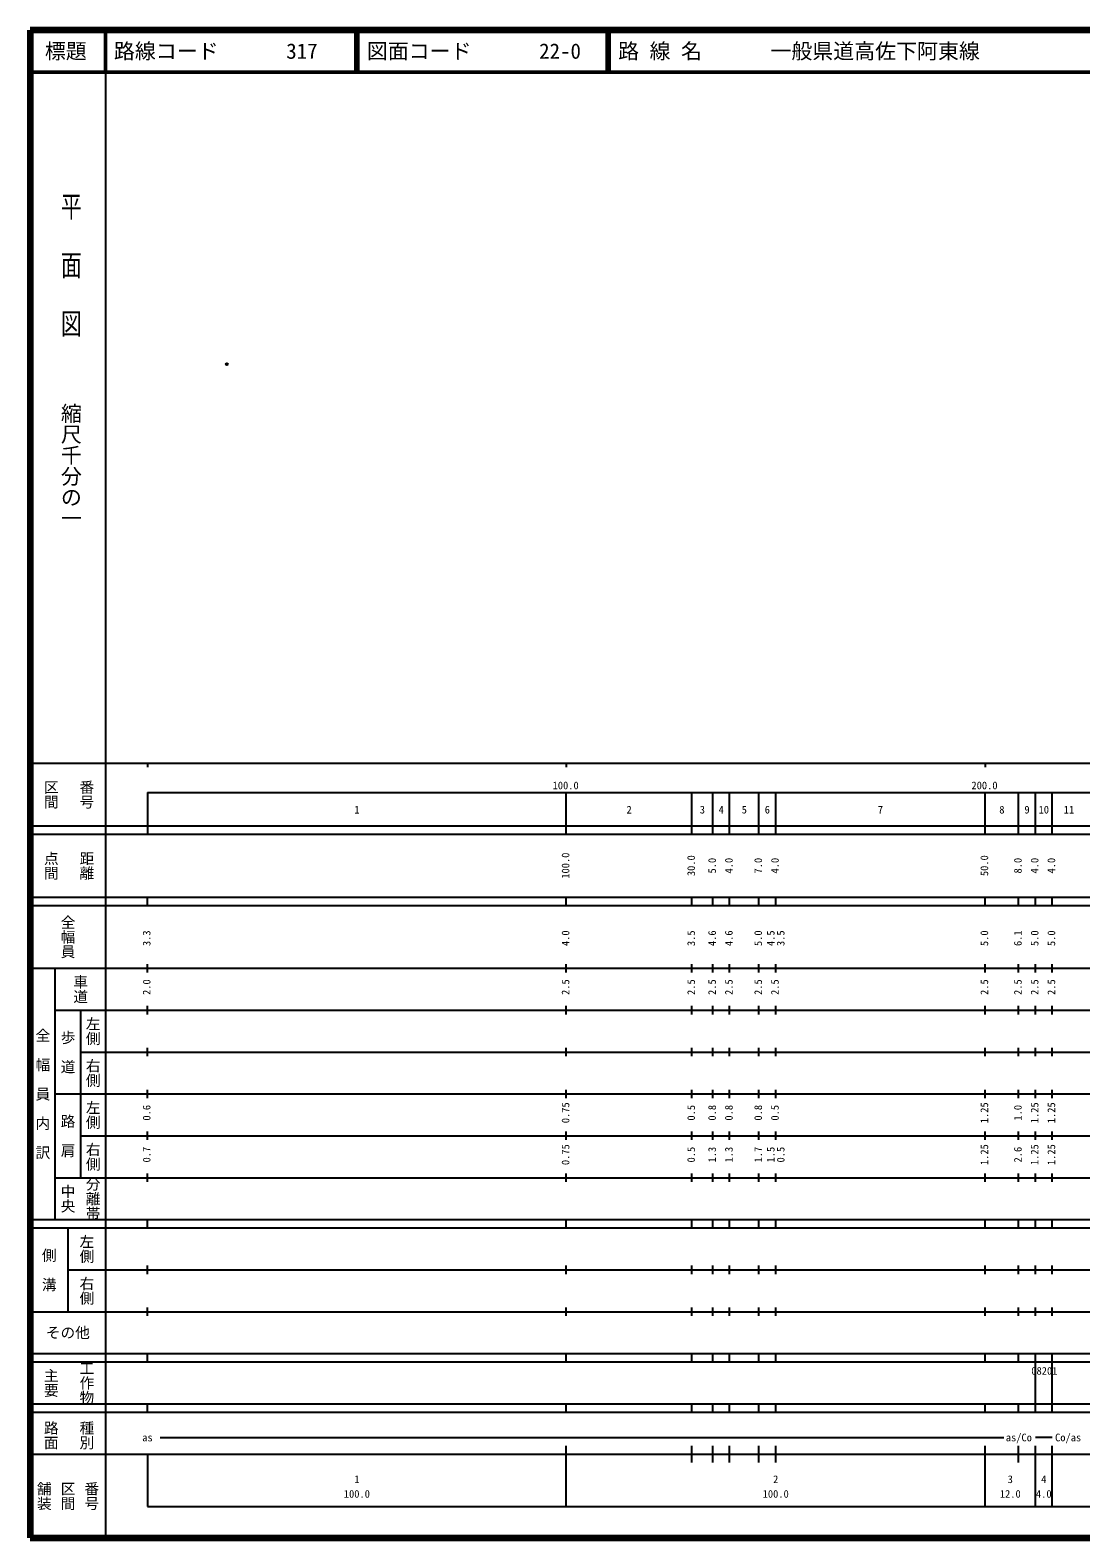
# Model space of a CAD drawing. Units: millimetres on the paper. Extents: x 40 to 680, y 20 to 380.
# Drawn here: x 40 to 290.8, y 20 to 380 of the extents above; entities that cross this region are included whole.
import ezdxf
from ezdxf.enums import TextEntityAlignment as Align

# ---------------------------------------------------------------- set-up
doc = ezdxf.new("R2010")
doc.units = ezdxf.units.MM
doc.header["$PDMODE"] = 32
doc.header["$PDSIZE"] = 0.5
doc.layers.add('M-OTRS', color=6, linetype='Continuous')
doc.layers.add('M-TTL-TXT', color=7, linetype='Continuous')
for name, color, linetype, lineweight in [('M-TTL', 2, 'Continuous', 140), ('M-TTL-BAND', 7, 'Continuous', 25), ('M-TTL-LINE', 7, 'Continuous', 50)]:
    doc.layers.add(name, color=color, linetype=linetype, lineweight=lineweight)
doc.styles.add('@ＭＳ ゴシック', font='')
doc.styles.add('ＭＳ ゴシック', font='')
doc.styles.get('@ＭＳ ゴシック').set_extended_font_data('@MS Gothic')
doc.styles.get('ＭＳ ゴシック').set_extended_font_data('MS Gothic')

msp = doc.modelspace()

# ---------------------------------------------------------------- linework, layer by layer
at = {"layer": 'M-OTRS'}
msp.add_point((86.934, 300.258), dxfattribs=at)
at = {"layer": 'M-TTL'}
for p, q in [((40, 380), (40, 20)), ((680, 380), (40, 380)), ((40, 20), (680, 20))]:
    msp.add_line(p, q, dxfattribs=at)
at = {"layer": 'M-TTL-BAND'}
for p, q in [((58, 370), (58, 20)), ((40, 205), (579, 205)), ((68, 205), (68, 204)), ((168, 205), (168, 204)), ((268, 205), (268, 204)), ((68, 198), (579, 198)), ((68, 198), (68, 188)), ((168, 188), (168, 198)), ((198, 188), (198, 198)), ((203, 188), (203, 198)), ((207, 188), (207, 198)), ((214, 188), (214, 198)), ((218, 188), (218, 198)), ((268, 188), (268, 198)), ((276, 188), (276, 198)), ((280, 188), (280, 198)), ((284, 188), (284, 198)), ((40, 190), (579, 190)), ((40, 188), (579, 188)), ((40, 173), (579, 173)), ((68, 171), (68, 173)), ((168, 171), (168, 173)), ((198, 171), (198, 173)), ((203, 171), (203, 173)), ((207, 171), (207, 173)), ((214, 171), (214, 173)), ((218, 171), (218, 173)), ((268, 171), (268, 173)), ((276, 171), (276, 173)), ((280, 171), (280, 173)), ((284, 171), (284, 173)), ((40, 171), (579, 171)), ((40, 156), (579, 156)), ((46, 96), (46, 156)), ((68, 155), (68, 157)), ((168, 155), (168, 157)), ((198, 155), (198, 157)), ((203, 155), (203, 157)), ((207, 155), (207, 157)), ((214, 155), (214, 157)), ((218, 155), (218, 157)), ((268, 155), (268, 157)), ((276, 155), (276, 157)), ((280, 155), (280, 157)), ((284, 155), (284, 157)), ((46, 146), (579, 146)), ((52, 146), (52, 106)), ((68, 145), (68, 147)), ((168, 145), (168, 147)), ((198, 145), (198, 147)), ((203, 145), (203, 147)), ((207, 145), (207, 147)), ((214, 145), (214, 147)), ((218, 145), (218, 147)), ((268, 145), (268, 147)), ((276, 145), (276, 147)), ((280, 145), (280, 147)), ((284, 145), (284, 147)), ((68, 135), (68, 137)), ((168, 135), (168, 137)), ((198, 135), (198, 137)), ((203, 135), (203, 137)), ((207, 135), (207, 137)), ((214, 135), (214, 137)), ((218, 135), (218, 137)), ((268, 135), (268, 137)), ((276, 135), (276, 137)), ((280, 135), (280, 137)), ((284, 135), (284, 137)), ((52, 136), (579, 136)), ((46, 126), (579, 126)), ((68, 125), (68, 127)), ((168, 125), (168, 127)), ((198, 125), (198, 127)), ((203, 125), (203, 127)), ((207, 125), (207, 127)), ((214, 125), (214, 127)), ((218, 125), (218, 127)), ((268, 125), (268, 127)), ((276, 125), (276, 127)), ((280, 125), (280, 127)), ((284, 125), (284, 127)), ((52, 116), (579, 116)), ((68, 115), (68, 117)), ((168, 115), (168, 117)), ((198, 115), (198, 117)), ((203, 115), (203, 117)), ((207, 115), (207, 117)), ((214, 115), (214, 117)), ((218, 115), (218, 117)), ((268, 115), (268, 117)), ((276, 115), (276, 117)), ((280, 115), (280, 117)), ((284, 115), (284, 117)), ((46, 106), (579, 106)), ((68, 105), (68, 107)), ((168, 105), (168, 107)), ((198, 105), (198, 107)), ((203, 105), (203, 107)), ((207, 105), (207, 107)), ((214, 105), (214, 107)), ((218, 105), (218, 107)), ((268, 105), (268, 107)), ((276, 105), (276, 107)), ((280, 105), (280, 107)), ((284, 105), (284, 107)), ((40, 96), (579, 96)), ((40, 94), (579, 94)), ((49, 94), (49, 74)), ((68, 94), (68, 96)), ((168, 94), (168, 96)), ((198, 94), (198, 96)), ((203, 94), (203, 96)), ((207, 94), (207, 96)), ((214, 94), (214, 96)), ((218, 94), (218, 96)), ((268, 94), (268, 96)), ((276, 94), (276, 96)), ((280, 94), (280, 96)), ((284, 94), (284, 96)), ((49, 84), (579, 84)), ((68, 83), (68, 85)), ((168, 83), (168, 85)), ((198, 83), (198, 85)), ((203, 83), (203, 85)), ((207, 83), (207, 85)), ((214, 83), (214, 85)), ((218, 83), (218, 85)), ((268, 83), (268, 85)), ((276, 83), (276, 85)), ((280, 83), (280, 85)), ((284, 83), (284, 85)), ((40, 74), (579, 74)), ((68, 73), (68, 75)), ((168, 73), (168, 75)), ((198, 73), (198, 75)), ((203, 73), (203, 75)), ((207, 73), (207, 75)), ((214, 73), (214, 75)), ((218, 73), (218, 75)), ((268, 73), (268, 75)), ((276, 73), (276, 75)), ((280, 73), (280, 75)), ((284, 73), (284, 75)), ((40, 64), (579, 64)), ((40, 62), (579, 62)), ((68, 62), (68, 64)), ((168, 62), (168, 64)), ((198, 62), (198, 64)), ((203, 62), (203, 64)), ((207, 62), (207, 64)), ((214, 62), (214, 64)), ((218, 62), (218, 64)), ((268, 62), (268, 64)), ((276, 62), (276, 64)), ((280, 62), (280, 64)), ((280, 52), (280, 62)), ((284, 62), (284, 64)), ((284, 52), (284, 62)), ((40, 52), (579, 52)), ((68, 50), (68, 52)), ((168, 50), (168, 52)), ((198, 50), (198, 52)), ((203, 50), (203, 52)), ((207, 50), (207, 52)), ((214, 50), (214, 52)), ((218, 50), (218, 52)), ((268, 50), (268, 52)), ((276, 50), (276, 52)), ((280, 50), (280, 52)), ((284, 50), (284, 52)), ((40, 50), (579, 50)), ((71, 44), (272.5, 44)), ((284, 44), (280, 44)), ((40, 40), (579, 40)), ((68, 40), (68, 27.5)), ((168, 27.5), (168, 42)), ((198, 38), (198, 42)), ((203, 38), (203, 42)), ((207, 38), (207, 42)), ((214, 38), (214, 42)), ((218, 38), (218, 42)), ((268, 27.5), (268, 42)), ((276, 38), (276, 42)), ((280, 27.5), (280, 42)), ((284, 27.5), (284, 42)), ((68, 27.5), (579, 27.5))]:
    msp.add_line(p, q, dxfattribs=at)
at = {"layer": 'M-TTL-LINE'}
for p, q in [((58, 380), (58, 370)), ((117.75, 380), (117.75, 370)), ((118.25, 380), (118.25, 370)), ((177.75, 380), (177.75, 370)), ((178.25, 380), (178.25, 370)), ((40, 370), (680, 370))]:
    msp.add_line(p, q, dxfattribs=at)

# ---------------------------------------------------------------- texts
at = {"layer": 'M-TTL-BAND', "style": '@ＭＳ ゴシック', "width": 1.4}
msp.add_text('平  面  図', height=3.666, rotation=270, dxfattribs=at).set_placement((49.777, 306.475), align=Align.MIDDLE_RIGHT)
at = {"layer": 'M-TTL-BAND', "style": '@ＭＳ ゴシック'}
msp.add_text('縮尺千分の一', height=3.666, rotation=270, dxfattribs=at).set_placement((49.777, 261.03), align=Align.MIDDLE_RIGHT)
for s, p in [('区間', (45, 197.5)), ('番号', (53.5, 197.5)), ('点間', (45, 180.5)), ('距離', (53.5, 180.5)), ('全幅員', (49, 163.5)), ('車道', (52, 151)), ('左側', (55, 141)), ('全\u3000幅\u3000員\u3000内\u3000訳', (43, 126)), ('歩\u3000道', (49, 136)), ('右側', (55, 131)), ('左側', (55, 121)), ('路\u3000肩', (49, 116)), ('右側', (55, 111)), ('分離帯', (55, 101)), ('中央', (49, 101)), ('左側', (53.5, 89)), ('側\u3000溝', (44.5, 84)), ('右側', (53.5, 79)), ('工作物', (53.5, 57)), ('主要', (45, 57)), ('路面', (45, 44.5)), ('種別', (53.5, 44.5)), ('舗装', (43.333, 30)), ('区間', (49, 30)), ('番号', (54.667, 30))]:
    msp.add_text(s, height=2.566, rotation=270, dxfattribs=at).set_placement(p, align=Align.MIDDLE_CENTER)
at = {"layer": 'M-TTL-BAND', "style": 'ＭＳ ゴシック'}
for s, p in [('100.0', (167.844, 198.195)), ('200.0', (267.844, 198.195)), ('1', (118, 192.405)), ('2', (183, 192.405)), ('3', (200.5, 192.405)), ('4', (205, 192.405)), ('5', (210.5, 192.405)), ('6', (216, 192.405)), ('7', (243, 192.405)), ('8', (272, 192.405)), ('9', (278, 192.405)), ('10', (282, 192.405)), ('11', (288, 192.405)), ('as', (68, 42.5)), ('as/Co', (276.043, 42.5)), ('Co/as', (287.806, 42.5)), ('1', (118, 32.523)), ('2', (218, 32.523)), ('3', (274, 32.523)), ('4', (282, 32.523)), ('100.0', (118, 29.033)), ('100.0', (218, 29.033)), ('12.0', (274, 29.033)), ('4.0', (282, 29.033))]:
    msp.add_text(s, height=1.833, dxfattribs=at).set_placement(p, align=Align.BOTTOM_CENTER)
for s, p in [('100.0', (169.272, 180.5)), ('30.0', (199.272, 180.5)), ('5.0', (204.272, 180.5)), ('4.0', (208.272, 180.5)), ('7.0', (215.272, 180.5)), ('4.0', (219.272, 180.5)), ('50.0', (269.272, 180.5)), ('8.0', (277.272, 180.5)), ('4.0', (281.272, 180.5)), ('4.0', (285.272, 180.5)), ('3.3', (69.272, 163.174)), ('4.0', (169.272, 163.174)), ('3.5', (199.272, 163.174)), ('4.6', (204.272, 163.174)), ('4.6', (208.272, 163.174)), ('5.0', (215.272, 163.174)), ('4.5', (218.272, 163.174)), ('3.5', (220.642, 163.174)), ('5.0', (269.272, 163.174)), ('6.1', (277.272, 163.174)), ('5.0', (281.272, 163.174)), ('5.0', (285.272, 163.174)), ('2.0', (69.272, 151.5)), ('2.5', (169.272, 151.5)), ('2.5', (199.272, 151.5)), ('2.5', (204.272, 151.5)), ('2.5', (208.272, 151.5)), ('2.5', (215.272, 151.5)), ('2.5', (219.272, 151.5)), ('2.5', (269.272, 151.5)), ('2.5', (277.272, 151.5)), ('2.5', (281.272, 151.5)), ('2.5', (285.272, 151.5)), ('0.6', (69.272, 121.5)), ('0.75', (169.272, 121.5)), ('0.5', (199.272, 121.5)), ('0.8', (204.272, 121.5)), ('0.8', (208.272, 121.5)), ('0.8', (215.272, 121.5)), ('0.5', (219.272, 121.5)), ('1.25', (269.272, 121.5)), ('1.0', (277.272, 121.5)), ('1.25', (281.272, 121.5)), ('1.25', (285.272, 121.5)), ('0.7', (69.272, 111.5)), ('0.75', (169.272, 111.5)), ('0.5', (199.272, 111.5)), ('1.3', (204.272, 111.5)), ('1.3', (208.272, 111.5)), ('1.7', (215.272, 111.5)), ('1.5', (218.272, 111.5)), ('0.5', (220.642, 111.5)), ('1.25', (269.272, 111.5)), ('2.6', (277.272, 111.5)), ('1.25', (281.272, 111.5)), ('1.25', (285.272, 111.5))]:
    msp.add_text(s, height=1.833, rotation=90, dxfattribs=at).set_placement(p, align=Align.BOTTOM_CENTER)
msp.add_text('その他', height=2.566, dxfattribs=at).set_placement((49, 69), align=Align.MIDDLE_CENTER)
msp.add_text('08201', height=1.833, dxfattribs=at).set_placement((279.017, 58.405), align=Align.BOTTOM_LEFT)
at = {"layer": 'M-TTL-TXT', "style": 'ＭＳ ゴシック'}
msp.add_text('標題', height=3.666, dxfattribs=at).set_placement((48.5, 375), align=Align.MIDDLE_CENTER)
for s, p in [('路線コード', (60, 375)), ('317', (101.142, 375)), ('図面コード', (120.38, 375)), ('22-0', (161.521, 375)), ('路 線 名', (180.38, 375)), ('一般県道高佐下阿東線', (216.734, 375))]:
    msp.add_text(s, height=3.666, dxfattribs=at).set_placement(p, align=Align.MIDDLE_LEFT)

doc.saveas('drawing.dxf')
